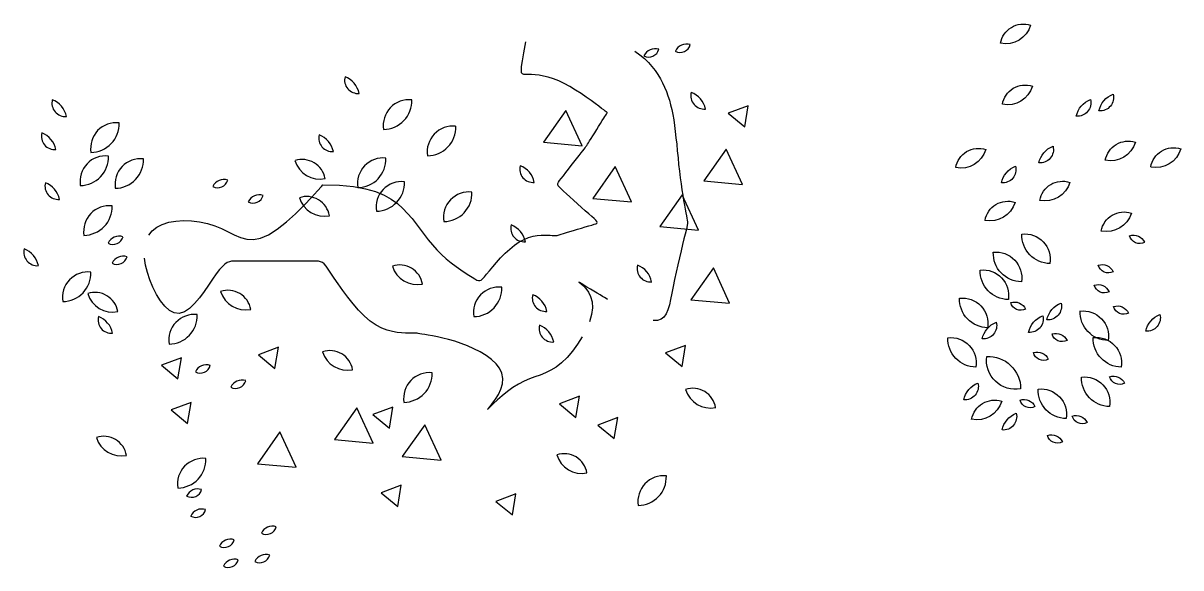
# Model space of a CAD drawing. Extents: x 4.74 to 10.01, y 6.39 to 7.86.
# Drawn here: x 7.686 to 10.013, y 6.736 to 7.831 of the extents above; entities that cross this region are included whole.
import ezdxf

# ---------------------------------------------------------------- set-up
doc = ezdxf.new("R2010")
doc.units = 0
doc.layers.get('0').update_dxf_attribs({"linetype": 'CONTINUOUS'})

# ---------------------------------------------------------------- blocks, each defined once
blk = doc.blocks.new('PLANT4')
for centre, radius, start, end in [((381.4, 419.1), 20.8, 61.8303, 165.4077), ((368.9, 447.7), 24.6, 252.0389, 335.1991), ((272.4, 386.5), 27, 345.5639, 95.0149), ((315.2, 422.8), 46.1, 191.7521, 248.8268), ((431.1, 380.2), 20.8, 61.8303, 165.4077), ((418.6, 408.8), 24.6, 252.0389, 335.1991), ((219.2, 340.6), 52.4, 16.7755, 101.3279), ((254.7, 399.9), 46.5, 189.7703, 288.3331), ((399.7, 333.2), 57.3, 90.6937, 182.0433), ((348.2, 382.3), 51.4, 263.565, 9.172), ((195.4, 325.8), 27, 345.5639, 95.0149), ((238.2, 362.1), 46.1, 191.7521, 248.8268), ((326.3, 347.9), 20.8, 61.8303, 165.4077), ((313.8, 376.6), 24.6, 252.0389, 335.1991), ((487, 309), 57.3, 90.6937, 182.0433), ((435.5, 358.1), 51.4, 263.565, 9.172), ((296.6, 273.7), 57.9, 79.251, 188.1686), ((242.4, 330.4), 65, 267.2128, 0.2068), ((506.3, 301), 20.8, 61.8303, 165.4077), ((493.8, 329.6), 24.6, 252.0389, 335.1991), ((166.9, 278.9), 51.4, 263.565, 9.172), ((218.3, 229.8), 57.3, 90.6937, 182.0433), ((510.5, 229.6), 57.3, 90.6937, 182.0433), ((459, 278.7), 51.4, 263.565, 9.172), ((353.2, 252.6), 20.8, 61.8303, 165.4077), ((340.7, 281.2), 24.6, 252.0389, 335.1991), ((390.8, 215), 20.8, 61.8303, 165.4077), ((378.3, 243.7), 24.6, 252.0389, 335.1991), ((432.6, 225.2), 51.4, 263.565, 9.172), ((484.1, 176.1), 57.3, 90.6937, 182.0433), ((232.3, 203.3), 27, 345.5639, 95.0149), ((275.2, 239.6), 46.1, 191.7521, 248.8268), ((325.7, 190.3), 27, 345.5639, 95.0149), ((368.5, 226.5), 46.1, 191.7521, 248.8268), ((561.2, 187.8), 27, 345.5639, 95.0149), ((604, 224.1), 46.1, 191.7521, 248.8268), ((190.4, 199.5), 51.4, 263.565, 9.172), ((241.8, 150.4), 57.3, 90.6937, 182.0433), ((362.4, 164.9), 27, 345.5639, 95.0149), ((405.2, 201.2), 46.1, 191.7521, 248.8268), ((307.5, 151.9), 20.8, 61.8303, 165.4077), ((295, 180.6), 24.6, 252.0389, 335.1991), ((514.4, 160), 20.8, 61.8303, 165.4077), ((501.9, 188.6), 24.6, 252.0389, 335.1991), ((231.9, 142.9), 51.4, 263.565, 9.172), ((283.4, 93.8), 57.3, 90.6937, 182.0433), ((475.4, 117), 20.8, 61.8303, 165.4077), ((462.9, 145.6), 24.6, 252.0389, 335.1991), ((258.2, 107.1), 51.4, 263.565, 9.172), ((309.7, 58), 57.3, 90.6937, 182.0433), ((483.5, 76.7), 20.8, 61.8303, 165.4077), ((471, 105.4), 24.6, 252.0389, 335.1991), ((315.6, 70.6), 51.4, 263.565, 9.172), ((367.1, 21.5), 57.3, 90.6937, 182.0433), ((546.6, 17.7), 20.8, 61.8303, 165.4077), ((534.1, 46.3), 24.6, 252.0389, 335.1991), ((479.8, -37.9), 52.4, 16.7755, 101.3279), ((515.3, 21.3), 46.5, 189.7703, 288.3331), ((246, -59.4), 52.4, 16.7755, 101.3279), ((281.6, -0.2), 46.5, 189.7703, 288.3331), ((356.2, -99.7), 52.4, 16.7755, 101.3279), ((391.7, -40.4), 46.5, 189.7703, 288.3331), ((271, -110.3), 27, 345.5639, 95.0149), ((313.8, -74), 46.1, 191.7521, 248.8268), ((187.2, -165.7), 52.4, 16.7755, 101.3279), ((222.8, -106.5), 46.5, 189.7703, 288.3331), ((579.2, -166.8), 52.4, 16.7755, 101.3279), ((614.7, -107.6), 46.5, 189.7703, 288.3331), ((346.3, -150.5), 27, 345.5639, 95.0149), ((389.1, -114.3), 46.1, 191.7521, 248.8268), ((487.8, -180.3), 52.4, 16.7755, 101.3279), ((523.4, -121), 46.5, 189.7703, 288.3331), ((421.5, -244.5), 27, 345.5639, 95.0149), ((464.3, -208.2), 46.1, 191.7521, 248.8268), ((467.2, -255.3), 27, 345.5639, 95.0149), ((510, -219), 46.1, 191.7521, 248.8268), ((281, -293), 52.4, 16.7755, 101.3279), ((316.5, -233.8), 46.5, 189.7703, 288.3331), ((277.2, -415.7), 52.4, 16.7755, 101.3279), ((312.7, -356.4), 46.5, 189.7703, 288.3331)]:
    blk.add_arc(centre, radius, start, end)
blk = doc.blocks.new('A$C3E736AFB')
for p, q in [((1.0044, 1.0334), (1.0084, 1.055)), ((1.0015, 1.0172), (1.0044, 1.0334)), ((1.2272, 1.0368), (1.2373, 1.0294)), ((1.2373, 1.0294), (1.2464, 1.0218)), ((0.9992, 0.9978), (0.9998, 1.0056)), ((0.9998, 1.0056), (1.0015, 1.0172)), ((1.2464, 1.0218), (1.2545, 1.014)), ((1.2545, 1.014), (1.2617, 1.006)), ((1.2617, 1.006), (1.2681, 0.9978)), ((0.9998, 0.9931), (0.9992, 0.9978)), ((1.0015, 0.9907), (0.9998, 0.9931)), ((1.0044, 0.9898), (1.0015, 0.9907)), ((1.0084, 0.9896), (1.0044, 0.9898)), ((1.0136, 0.9896), (1.0084, 0.9896)), ((1.0198, 0.9894), (1.0136, 0.9896)), ((1.0269, 0.989), (1.0198, 0.9894)), ((1.035, 0.988), (1.0269, 0.989)), ((1.0439, 0.9865), (1.035, 0.988)), ((1.0534, 0.9842), (1.0439, 0.9865)), ((1.0636, 0.9811), (1.0534, 0.9842)), ((1.0744, 0.9768), (1.0636, 0.9811)), ((1.2681, 0.9978), (1.2737, 0.9895)), ((1.2737, 0.9895), (1.2787, 0.9811)), ((1.2787, 0.9811), (1.2832, 0.9726)), ((1.0855, 0.9715), (1.0744, 0.9768)), ((1.0969, 0.9653), (1.0855, 0.9715)), ((1.1082, 0.9584), (1.0969, 0.9653)), ((1.1192, 0.9513), (1.1082, 0.9584)), ((1.2832, 0.9726), (1.2871, 0.9641)), ((1.2871, 0.9641), (1.2907, 0.9555)), ((1.2907, 0.9555), (1.2938, 0.9469)), ((1.1296, 0.9441), (1.1192, 0.9513)), ((1.1392, 0.9373), (1.1296, 0.9441)), ((1.1477, 0.931), (1.1392, 0.9373)), ((1.1549, 0.9257), (1.1477, 0.931)), ((1.2938, 0.9469), (1.2967, 0.938)), ((1.2967, 0.938), (1.2992, 0.9289)), ((1.1605, 0.9215), (1.1549, 0.9257)), ((1.1647, 0.9183), (1.1605, 0.9215)), ((1.1678, 0.916), (1.1647, 0.9183)), ((1.1672, 0.9053), (1.1689, 0.9081)), ((1.1698, 0.9145), (1.1678, 0.916)), ((1.1689, 0.9081), (1.1702, 0.9101)), ((1.171, 0.9136), (1.1698, 0.9145)), ((1.1702, 0.9101), (1.171, 0.9115)), ((1.1717, 0.9131), (1.171, 0.9136)), ((1.171, 0.9115), (1.1716, 0.9123)), ((1.1716, 0.9123), (1.1718, 0.9127)), ((1.1719, 0.9129), (1.1717, 0.9131)), ((1.1718, 0.9127), (1.1719, 0.9129)), ((1.1719, 0.9129), (1.1719, 0.9129)), ((1.1719, 0.9129), (1.1719, 0.9129)), ((1.2992, 0.9289), (1.3015, 0.9193)), ((1.3015, 0.9193), (1.3035, 0.9093)), ((1.3035, 0.9093), (1.3054, 0.8986)), ((1.1506, 0.8788), (1.1546, 0.8851)), ((1.1546, 0.8851), (1.1584, 0.8912)), ((1.1584, 0.8912), (1.1618, 0.8968)), ((1.1618, 0.8968), (1.1648, 0.9015)), ((1.1648, 0.9015), (1.1672, 0.9053)), ((1.3054, 0.8986), (1.307, 0.8873)), ((1.307, 0.8873), (1.3086, 0.8752)), ((1.1393, 0.8608), (1.1428, 0.8663)), ((1.1428, 0.8663), (1.1466, 0.8724)), ((1.1466, 0.8724), (1.1506, 0.8788)), ((1.3086, 0.8752), (1.31, 0.8625)), ((1.31, 0.8625), (1.3114, 0.8493)), ((1.1226, 0.8361), (1.1252, 0.8394)), ((1.1252, 0.8394), (1.1272, 0.8421)), ((1.1272, 0.8421), (1.1289, 0.8445)), ((1.1289, 0.8445), (1.1305, 0.8468)), ((1.1305, 0.8468), (1.1321, 0.8493)), ((1.1321, 0.8493), (1.134, 0.8523)), ((1.134, 0.8523), (1.1364, 0.856)), ((1.1364, 0.856), (1.1393, 0.8608)), ((1.3114, 0.8493), (1.3127, 0.8358)), ((1.105, 0.8134), (1.1103, 0.8203)), ((1.1103, 0.8203), (1.1152, 0.8265)), ((1.1152, 0.8265), (1.1193, 0.8319)), ((1.1193, 0.8319), (1.1226, 0.8361)), ((1.3127, 0.8358), (1.3141, 0.8222)), ((1.3141, 0.8222), (1.3154, 0.8086)), ((1.0837, 0.7861), (1.0885, 0.7923)), ((1.0885, 0.7923), (1.0938, 0.7991)), ((1.0938, 0.7991), (1.0994, 0.8063)), ((1.0994, 0.8063), (1.105, 0.8134)), ((1.3154, 0.8086), (1.3169, 0.7952)), ((1.3169, 0.7952), (1.3184, 0.7821)), ((0.5974, 0.7646), (0.6002, 0.7679)), ((0.6002, 0.7679), (0.6336, 0.767)), ((1.0726, 0.7679), (1.0727, 0.7704)), ((1.0735, 0.7655), (1.0726, 0.7679)), ((1.0727, 0.7704), (1.074, 0.7731)), ((1.074, 0.7731), (1.0762, 0.7765)), ((1.0762, 0.7765), (1.0795, 0.7807)), ((1.0795, 0.7807), (1.0837, 0.7861)), ((1.3184, 0.7821), (1.3201, 0.7696)), ((1.3201, 0.7696), (1.3218, 0.7577)), ((0.5775, 0.7424), (0.5895, 0.7555)), ((0.5895, 0.7555), (0.5974, 0.7646)), ((0.6336, 0.767), (0.662, 0.7642)), ((0.662, 0.7642), (0.686, 0.7598)), ((0.686, 0.7598), (0.7063, 0.754)), ((0.7063, 0.754), (0.7233, 0.7469)), ((0.7233, 0.7469), (0.7377, 0.7388)), ((1.0757, 0.7627), (1.0735, 0.7655)), ((1.0791, 0.7594), (1.0757, 0.7627)), ((1.0838, 0.7551), (1.0791, 0.7594)), ((1.0897, 0.7498), (1.0838, 0.7551)), ((1.0966, 0.7435), (1.0897, 0.7498)), ((1.3218, 0.7577), (1.3236, 0.7466)), ((1.3236, 0.7466), (1.3253, 0.7363)), ((0.5452, 0.7096), (0.5624, 0.7265)), ((0.5624, 0.7265), (0.5775, 0.7424)), ((0.7377, 0.7388), (0.75, 0.7299)), ((0.75, 0.7299), (0.7608, 0.7203)), ((1.1043, 0.7367), (1.0966, 0.7435)), ((1.1122, 0.7295), (1.1043, 0.7367)), ((1.1201, 0.7224), (1.1122, 0.7295)), ((1.1278, 0.7156), (1.1201, 0.7224)), ((1.3253, 0.7363), (1.327, 0.7269)), ((1.327, 0.7269), (1.3286, 0.7186)), ((0.5269, 0.693), (0.5452, 0.7096)), ((0.7608, 0.7203), (0.7705, 0.7102)), ((0.7705, 0.7102), (0.7795, 0.6998)), ((0.7795, 0.6998), (0.788, 0.6892)), ((1.1347, 0.7093), (1.1278, 0.7156)), ((1.1406, 0.704), (1.1347, 0.7093)), ((1.1453, 0.6997), (1.1406, 0.704)), ((1.1486, 0.6965), (1.1453, 0.6997)), ((1.3286, 0.7186), (1.33, 0.7114)), ((1.33, 0.7114), (1.3312, 0.7054)), ((1.3312, 0.7054), (1.3321, 0.7006)), ((1.3321, 0.7006), (1.3328, 0.6968)), ((0.2502, 0.6668), (0.2571, 0.6755)), ((0.2571, 0.6755), (0.2662, 0.6826)), ((0.2662, 0.6826), (0.2774, 0.6882)), ((0.2774, 0.6882), (0.2905, 0.6923)), ((0.2905, 0.6923), (0.305, 0.6948)), ((0.305, 0.6948), (0.3204, 0.6958)), ((0.3204, 0.6958), (0.3364, 0.6953)), ((0.3364, 0.6953), (0.3524, 0.6934)), ((0.3524, 0.6934), (0.3681, 0.6901)), ((0.3681, 0.6901), (0.383, 0.6855)), ((0.383, 0.6855), (0.3967, 0.6796)), ((0.3967, 0.6796), (0.4097, 0.6732)), ((0.491, 0.667), (0.5085, 0.6783)), ((0.5085, 0.6783), (0.5269, 0.693)), ((0.788, 0.6892), (0.7961, 0.6785)), ((0.7961, 0.6785), (0.8041, 0.6678)), ((1.0966, 0.6737), (1.1043, 0.676)), ((1.1043, 0.676), (1.1122, 0.6784)), ((1.1122, 0.6784), (1.1201, 0.6808)), ((1.1201, 0.6808), (1.1278, 0.683)), ((1.1278, 0.683), (1.1347, 0.6851)), ((1.1347, 0.6851), (1.1406, 0.6869)), ((1.1406, 0.6869), (1.1453, 0.6883)), ((1.1453, 0.6883), (1.1486, 0.6896)), ((1.1506, 0.6941), (1.1486, 0.6965)), ((1.1486, 0.6896), (1.1506, 0.6908)), ((1.1513, 0.6922), (1.1506, 0.6941)), ((1.1506, 0.6908), (1.1513, 0.6922)), ((1.3302, 0.676), (1.3284, 0.6684)), ((1.3316, 0.6818), (1.3302, 0.676)), ((1.3325, 0.6864), (1.3316, 0.6818)), ((1.333, 0.6901), (1.3325, 0.6864)), ((1.3328, 0.6968), (1.3331, 0.6934)), ((1.3331, 0.6934), (1.333, 0.6901)), ((0.4097, 0.6732), (0.4221, 0.667)), ((0.4221, 0.667), (0.4345, 0.6619)), ((0.4345, 0.6619), (0.4472, 0.6585)), ((0.4472, 0.6585), (0.4606, 0.6577)), ((0.4606, 0.6577), (0.475, 0.6603)), ((0.475, 0.6603), (0.491, 0.667)), ((0.8041, 0.6678), (0.8121, 0.6572)), ((0.8121, 0.6572), (0.8204, 0.647)), ((0.9854, 0.6464), (0.995, 0.6531)), ((0.995, 0.6531), (1.0046, 0.6581)), ((1.0046, 0.6581), (1.0138, 0.6618)), ((1.0138, 0.6618), (1.0228, 0.6643)), ((1.0228, 0.6643), (1.0312, 0.6659)), ((1.0312, 0.6659), (1.039, 0.6666)), ((1.039, 0.6666), (1.046, 0.6668)), ((1.046, 0.6668), (1.0522, 0.6667)), ((1.0522, 0.6667), (1.0573, 0.6664)), ((1.0573, 0.6664), (1.0613, 0.6661)), ((1.0613, 0.6661), (1.0644, 0.6659)), ((1.0644, 0.6659), (1.0666, 0.6658)), ((1.0666, 0.6658), (1.068, 0.6657)), ((1.068, 0.6657), (1.0689, 0.6656)), ((1.0689, 0.6656), (1.0693, 0.6656)), ((1.0693, 0.6656), (1.0695, 0.6656)), ((1.0695, 0.6656), (1.0696, 0.6656)), ((1.0695, 0.6656), (1.0695, 0.6656)), ((1.0696, 0.6656), (1.0698, 0.6657)), ((1.0698, 0.6657), (1.0703, 0.6658)), ((1.0703, 0.6658), (1.0713, 0.6661)), ((1.0713, 0.6661), (1.073, 0.6666)), ((1.073, 0.6666), (1.0755, 0.6674)), ((1.0755, 0.6674), (1.0791, 0.6684)), ((1.0791, 0.6684), (1.0838, 0.6699)), ((1.0838, 0.6699), (1.0897, 0.6716)), ((1.0897, 0.6716), (1.0966, 0.6737)), ((1.326, 0.6589), (1.3232, 0.6476)), ((1.3284, 0.6684), (1.326, 0.6589)), ((0.8204, 0.647), (0.8292, 0.6372)), ((0.8292, 0.6372), (0.8386, 0.6278)), ((0.9576, 0.6209), (0.9665, 0.63)), ((0.9665, 0.63), (0.9759, 0.6386)), ((0.9759, 0.6386), (0.9854, 0.6464)), ((1.3201, 0.6349), (1.3168, 0.6212)), ((1.3232, 0.6476), (1.3201, 0.6349)), ((0.244, 0.6063), (0.2419, 0.6203)), ((0.2476, 0.5917), (0.244, 0.6063)), ((0.4033, 0.6082), (0.3982, 0.6036)), ((0.4079, 0.6112), (0.4033, 0.6082)), ((0.4123, 0.6131), (0.4079, 0.6112)), ((0.4165, 0.614), (0.4123, 0.6131)), ((0.4208, 0.6144), (0.4165, 0.614)), ((0.4254, 0.6144), (0.4208, 0.6144)), ((0.4303, 0.6144), (0.4254, 0.6144)), ((0.4356, 0.6144), (0.4303, 0.6144)), ((0.4416, 0.6144), (0.4356, 0.6144)), ((0.4484, 0.6144), (0.4416, 0.6144)), ((0.4559, 0.6144), (0.4484, 0.6144)), ((0.4643, 0.6144), (0.4559, 0.6144)), ((0.4738, 0.6144), (0.4643, 0.6144)), ((0.4844, 0.6144), (0.4738, 0.6144)), ((0.4961, 0.6144), (0.4844, 0.6144)), ((0.5087, 0.6144), (0.4961, 0.6144)), ((0.5217, 0.6144), (0.5087, 0.6144)), ((0.5347, 0.6144), (0.5217, 0.6144)), ((0.5473, 0.6144), (0.5347, 0.6144)), ((0.5591, 0.6144), (0.5473, 0.6144)), ((0.5697, 0.6144), (0.5591, 0.6144)), ((0.5787, 0.6144), (0.5697, 0.6144)), ((0.5859, 0.6144), (0.5787, 0.6144)), ((0.5914, 0.614), (0.5859, 0.6144)), ((0.5958, 0.6131), (0.5914, 0.614)), ((0.5996, 0.6114), (0.5958, 0.6131)), ((0.603, 0.6085), (0.5996, 0.6114)), ((0.6067, 0.6042), (0.603, 0.6085)), ((0.8386, 0.6278), (0.8483, 0.6191)), ((0.8483, 0.6191), (0.8582, 0.611)), ((0.8582, 0.611), (0.868, 0.6036)), ((0.9416, 0.6031), (0.9492, 0.6118)), ((0.9492, 0.6118), (0.9576, 0.6209)), ((1.3135, 0.6068), (1.3102, 0.5921)), ((1.3168, 0.6212), (1.3135, 0.6068)), ((0.2525, 0.5766), (0.2476, 0.5917)), ((0.386, 0.5888), (0.3786, 0.5782)), ((0.3925, 0.5973), (0.386, 0.5888)), ((0.3982, 0.6036), (0.3925, 0.5973)), ((0.6109, 0.5982), (0.6067, 0.6042)), ((0.6162, 0.5903), (0.6109, 0.5982)), ((0.6229, 0.5802), (0.6162, 0.5903)), ((0.868, 0.6036), (0.8773, 0.5969)), ((0.8773, 0.5969), (0.886, 0.591)), ((0.886, 0.591), (0.8938, 0.5859)), ((0.8938, 0.5859), (0.9003, 0.5817)), ((0.9213, 0.5789), (0.9249, 0.5828)), ((0.9249, 0.5828), (0.9293, 0.5882)), ((0.9293, 0.5882), (0.9349, 0.595)), ((0.9349, 0.595), (0.9416, 0.6031)), ((1.3102, 0.5921), (1.307, 0.5775)), ((0.2586, 0.5616), (0.2525, 0.5766)), ((0.2657, 0.5474), (0.2586, 0.5616)), ((0.3704, 0.566), (0.3615, 0.5532)), ((0.3786, 0.5782), (0.3704, 0.566)), ((0.631, 0.5684), (0.6229, 0.5802)), ((0.6401, 0.5554), (0.631, 0.5684)), ((0.9003, 0.5817), (0.9055, 0.5785)), ((0.9055, 0.5785), (0.9096, 0.5762)), ((0.9096, 0.5762), (0.9128, 0.5751)), ((0.9128, 0.5751), (0.9157, 0.5751)), ((0.9157, 0.5751), (0.9184, 0.5763)), ((0.9184, 0.5763), (0.9213, 0.5789)), ((1.115, 0.5718), (1.1163, 0.571)), ((1.1163, 0.571), (1.115, 0.5718)), ((1.1163, 0.571), (1.1195, 0.5686)), ((1.1197, 0.569), (1.1163, 0.571)), ((1.1195, 0.5686), (1.124, 0.5646)), ((1.1248, 0.5659), (1.1197, 0.569)), ((1.124, 0.5646), (1.1291, 0.559)), ((1.131, 0.5622), (1.1248, 0.5659)), ((1.1291, 0.559), (1.1341, 0.5518)), ((1.138, 0.558), (1.131, 0.5622)), ((1.3042, 0.5633), (1.3017, 0.5498)), ((1.307, 0.5775), (1.3042, 0.5633)), ((0.2737, 0.5345), (0.2657, 0.5474)), ((0.3521, 0.5405), (0.3422, 0.5289)), ((0.3615, 0.5532), (0.3521, 0.5405)), ((0.6501, 0.5419), (0.6401, 0.5554)), ((0.6609, 0.5284), (0.6501, 0.5419)), ((1.1341, 0.5518), (1.1384, 0.543)), ((1.145, 0.5538), (1.138, 0.558)), ((1.1384, 0.543), (1.1413, 0.5326)), ((1.1518, 0.5498), (1.145, 0.5538)), ((1.1577, 0.5462), (1.1518, 0.5498)), ((1.1624, 0.5434), (1.1577, 0.5462)), ((1.1662, 0.5411), (1.1624, 0.5434)), ((1.1695, 0.5392), (1.1662, 0.5411)), ((1.1726, 0.5373), (1.1695, 0.5392)), ((1.2993, 0.5374), (1.2968, 0.5262)), ((1.3017, 0.5498), (1.2993, 0.5374)), ((0.2825, 0.5236), (0.2737, 0.5345)), ((0.2918, 0.5153), (0.2825, 0.5236)), ((0.3016, 0.5103), (0.2918, 0.5153)), ((0.3219, 0.5124), (0.3117, 0.5092)), ((0.3321, 0.5193), (0.3219, 0.5124)), ((0.3422, 0.5289), (0.3321, 0.5193)), ((0.6722, 0.5155), (0.6609, 0.5284)), ((0.6838, 0.5037), (0.6722, 0.5155)), ((1.1421, 0.5206), (1.1402, 0.5071)), ((1.1413, 0.5326), (1.1421, 0.5206)), ((1.2939, 0.5164), (1.2903, 0.5081)), ((1.2968, 0.5262), (1.2939, 0.5164)), ((0.3117, 0.5092), (0.3016, 0.5103)), ((0.6955, 0.4936), (0.6838, 0.5037)), ((0.7072, 0.4856), (0.6955, 0.4936)), ((1.1402, 0.5071), (1.1359, 0.4925)), ((1.2729, 0.495), (1.2641, 0.4951)), ((1.2801, 0.4973), (1.2729, 0.495)), ((1.2858, 0.5017), (1.2801, 0.4973)), ((1.2903, 0.5081), (1.2858, 0.5017)), ((0.7186, 0.4796), (0.7072, 0.4856)), ((0.7296, 0.4754), (0.7186, 0.4796)), ((0.7401, 0.4725), (0.7296, 0.4754)), ((0.7498, 0.4707), (0.7401, 0.4725)), ((0.7586, 0.4698), (0.7498, 0.4707)), ((0.7662, 0.4695), (0.7586, 0.4698)), ((0.7727, 0.4695), (0.7662, 0.4695)), ((0.7777, 0.4695), (0.7727, 0.4695)), ((0.7815, 0.4695), (0.7777, 0.4695)), ((0.7842, 0.4695), (0.7815, 0.4695)), ((0.786, 0.4695), (0.7842, 0.4695)), ((0.7872, 0.4695), (0.786, 0.4695)), ((0.7877, 0.4695), (0.7872, 0.4695)), ((0.7879, 0.4695), (0.7877, 0.4695)), ((0.788, 0.4695), (0.7879, 0.4695)), ((0.788, 0.4694), (0.788, 0.4695)), ((0.7882, 0.4694), (0.788, 0.4694)), ((0.7889, 0.4693), (0.7882, 0.4694)), ((0.7901, 0.4691), (0.7889, 0.4693)), ((0.7921, 0.4688), (0.7901, 0.4691)), ((0.7952, 0.4683), (0.7921, 0.4688)), ((0.7994, 0.4676), (0.7952, 0.4683)), ((0.805, 0.4666), (0.7994, 0.4676)), ((0.8122, 0.4654), (0.805, 0.4666)), ((0.8208, 0.4639), (0.8122, 0.4654)), ((0.8306, 0.4619), (0.8208, 0.4639)), ((0.8414, 0.4595), (0.8306, 0.4619)), ((0.853, 0.4566), (0.8414, 0.4595)), ((0.8653, 0.453), (0.853, 0.4566)), ((0.878, 0.4488), (0.8653, 0.453)), ((0.8909, 0.4439), (0.878, 0.4488)), ((0.9039, 0.4381), (0.8909, 0.4439)), ((1.1122, 0.4471), (1.1019, 0.4331)), ((1.1215, 0.462), (1.1122, 0.4471)), ((0.9165, 0.4317), (0.9039, 0.4381)), ((0.9284, 0.4244), (0.9165, 0.4317)), ((0.9391, 0.4165), (0.9284, 0.4244)), ((1.0911, 0.4205), (1.0801, 0.4098)), ((1.1019, 0.4331), (1.0911, 0.4205)), ((0.9483, 0.4079), (0.9391, 0.4165)), ((0.9555, 0.3987), (0.9483, 0.4079)), ((0.9603, 0.3889), (0.9555, 0.3987)), ((1.0692, 0.4013), (1.0584, 0.3947)), ((1.0801, 0.4098), (1.0692, 0.4013)), ((0.9623, 0.3785), (0.9603, 0.3889)), ((0.9614, 0.3676), (0.9623, 0.3785)), ((1.0047, 0.3728), (0.9936, 0.3671)), ((1.0156, 0.3774), (1.0047, 0.3728)), ((1.0264, 0.3814), (1.0156, 0.3774)), ((1.0371, 0.3852), (1.0264, 0.3814)), ((1.0477, 0.3895), (1.0371, 0.3852)), ((1.0584, 0.3947), (1.0477, 0.3895)), ((0.9531, 0.3462), (0.9581, 0.3567)), ((0.9581, 0.3567), (0.9614, 0.3676)), ((0.9713, 0.3519), (0.9608, 0.3434)), ((0.9824, 0.36), (0.9713, 0.3519)), ((0.9936, 0.3671), (0.9824, 0.36)), ((0.9364, 0.3217), (0.9415, 0.3283)), ((0.9432, 0.3277), (0.9369, 0.3216)), ((0.9415, 0.3283), (0.9474, 0.3366)), ((0.9513, 0.3351), (0.9432, 0.3277)), ((0.9474, 0.3366), (0.9531, 0.3462)), ((0.9608, 0.3434), (0.9513, 0.3351)), ((0.9313, 0.316), (0.9327, 0.3175)), ((0.9328, 0.3175), (0.9313, 0.316)), ((0.9327, 0.3175), (0.9364, 0.3217)), ((0.9369, 0.3216), (0.9328, 0.3175))]:
    blk.add_line(p, q)
for points in [[(1.0886, 0.9173), (1.0436, 0.8535), (1.1214, 0.8464)], [(1.0886, 0.9173), (1.0436, 0.8535), (1.1214, 0.8464)], [(1.4149, 0.9115), (1.4482, 0.8842), (1.4552, 0.9267)], [(1.4107, 0.8393), (1.3657, 0.7755), (1.4435, 0.7684)], [(1.1876, 0.8043), (1.1426, 0.7405), (1.2204, 0.7334)], [(1.3226, 0.7478), (1.2776, 0.6839), (1.3554, 0.6768)], [(1.3851, 0.6006), (1.3401, 0.5367), (1.4179, 0.5296)], [(1.2891, 0.4297), (1.3224, 0.4023), (1.3294, 0.4448)], [(0.2757, 0.405), (0.309, 0.3776), (0.316, 0.4201)], [(0.4706, 0.426), (0.5038, 0.3986), (0.5109, 0.4411)], [(0.2951, 0.3152), (0.3283, 0.2878), (0.3354, 0.3303)], [(1.0758, 0.3273), (1.109, 0.3), (1.1161, 0.3424)], [(0.6684, 0.3191), (0.6234, 0.2553), (0.7012, 0.2482)], [(0.7007, 0.3058), (0.734, 0.2784), (0.741, 0.3209)], [(0.8049, 0.285), (0.7599, 0.2212), (0.8377, 0.2141)], [(1.1526, 0.2847), (1.1858, 0.2573), (1.1929, 0.2998)], [(0.5137, 0.2707), (0.4687, 0.2069), (0.5465, 0.1998)], [(0.7174, 0.1482), (0.7507, 0.1209), (0.7577, 0.1634)], [(0.9478, 0.1312), (0.9811, 0.1038), (0.9881, 0.1463)]]:
    blk.add_lwpolyline(points, close=True)
for centre, radius, start, end in [((1.3311, 1.0263), 0.0246, 72.0389, 155.1991), ((1.3185, 1.0549), 0.0208, 241.8303, 345.4077), ((1.2679, 1.0169), 0.0246, 72.0389, 155.1991), ((1.2554, 1.0455), 0.0208, 241.8303, 345.4077), ((0.6709, 0.9784), 0.027, 165.5639, 275.0149), ((0.6281, 0.9421), 0.0461, 11.7521, 68.8268), ((0.0826, 0.9321), 0.027, 165.5639, 275.0149), ((0.0398, 0.8958), 0.0461, 11.7521, 68.8268), ((0.773, 0.8874), 0.0514, 83.565, 189.172), ((0.7216, 0.9365), 0.0573, 270.6937, 2.0433), ((1.3669, 0.947), 0.027, 165.5639, 275.0149), ((1.3241, 0.9107), 0.0461, 11.7521, 68.8268), ((0.1848, 0.8412), 0.0514, 83.565, 189.172), ((0.1333, 0.8902), 0.0573, 270.6937, 2.0433), ((0.8614, 0.8344), 0.0514, 83.565, 189.172), ((0.8614, 0.8344), 0.0514, 83.565, 189.172), ((0.81, 0.8834), 0.0573, 270.6937, 2.0433), ((0.81, 0.8834), 0.0573, 270.6937, 2.0433), ((0.0614, 0.8655), 0.027, 165.5639, 275.0149), ((0.0186, 0.8292), 0.0461, 11.7521, 68.8268), ((0.6191, 0.8614), 0.027, 165.5639, 275.0149), ((0.5763, 0.8251), 0.0461, 11.7521, 68.8268), ((0.1635, 0.7746), 0.0514, 83.565, 189.172), ((0.112, 0.8236), 0.0573, 270.6937, 2.0433), ((0.2338, 0.7689), 0.0514, 83.565, 189.172), ((0.1823, 0.818), 0.0573, 270.6937, 2.0433), ((0.5589, 0.7722), 0.0465, 9.7703, 108.3331), ((0.5944, 0.8315), 0.0524, 196.7755, 281.3279), ((0.7213, 0.7705), 0.0514, 83.565, 189.172), ((0.6698, 0.8195), 0.0573, 270.6937, 2.0433), ((1.0229, 0.7995), 0.027, 165.5639, 275.0149), ((0.9801, 0.7632), 0.0461, 11.7521, 68.8268), ((0.0686, 0.7653), 0.027, 165.5639, 275.0149), ((0.0686, 0.7653), 0.027, 165.5639, 275.0149), ((0.0258, 0.729), 0.0461, 11.7521, 68.8268), ((0.0258, 0.729), 0.0461, 11.7521, 68.8268), ((0.4014, 0.7539), 0.0246, 72.0389, 155.1991), ((0.3889, 0.7825), 0.0208, 241.8303, 345.4077), ((0.7586, 0.7229), 0.0514, 83.565, 189.172), ((0.7071, 0.772), 0.0573, 270.6937, 2.0433), ((0.4726, 0.723), 0.0246, 72.0389, 155.1991), ((0.4601, 0.7517), 0.0208, 241.8303, 345.4077), ((0.8941, 0.7021), 0.0514, 83.565, 189.172), ((0.8427, 0.7512), 0.0573, 270.6937, 2.0433), ((0.1708, 0.6743), 0.0514, 83.565, 189.172), ((0.1708, 0.6743), 0.0514, 83.565, 189.172), ((0.1193, 0.7234), 0.0573, 270.6937, 2.0433), ((0.1193, 0.7234), 0.0573, 270.6937, 2.0433), ((0.5676, 0.6977), 0.0465, 9.7703, 108.3331), ((0.6032, 0.757), 0.0524, 196.7755, 281.3279), ((1.0049, 0.6803), 0.027, 165.5639, 275.0149), ((0.9621, 0.644), 0.0461, 11.7521, 68.8268), ((0.1909, 0.64), 0.0246, 72.0389, 155.1991), ((0.1784, 0.6686), 0.0208, 241.8303, 345.4077), ((0.0261, 0.6321), 0.027, 165.5639, 275.0149), ((-0.0167, 0.5958), 0.0461, 11.7521, 68.8268), ((0.199, 0.5997), 0.0246, 72.0389, 155.1991), ((0.1865, 0.6283), 0.0208, 241.8303, 345.4077), ((0.7546, 0.5601), 0.0465, 9.7703, 108.3331), ((1.2588, 0.5995), 0.027, 165.5639, 275.0149), ((1.216, 0.5632), 0.0461, 11.7521, 68.8268), ((0.1283, 0.5411), 0.0514, 83.565, 189.172), ((0.0768, 0.5902), 0.0573, 270.6937, 2.0433), ((0.7902, 0.6194), 0.0524, 196.7755, 281.3279), ((0.9543, 0.5108), 0.0514, 83.565, 189.172), ((0.9029, 0.5599), 0.0573, 270.6937, 2.0433), ((0.1422, 0.5049), 0.0465, 9.7703, 108.3331), ((0.1777, 0.5641), 0.0524, 196.7755, 281.3279), ((0.4094, 0.5092), 0.0465, 9.7703, 108.3331), ((0.4449, 0.5685), 0.0524, 196.7755, 281.3279), ((1.0482, 0.5401), 0.027, 165.5639, 275.0149), ((1.0054, 0.5038), 0.0461, 11.7521, 68.8268), ((0.1753, 0.4962), 0.027, 165.5639, 275.0149), ((0.1325, 0.4599), 0.0461, 11.7521, 68.8268), ((0.3419, 0.4556), 0.0514, 83.565, 189.172), ((0.2904, 0.5046), 0.0573, 270.6937, 2.0433), ((1.0619, 0.4786), 0.027, 165.5639, 275.0149), ((1.0191, 0.4424), 0.0461, 11.7521, 68.8268), ((0.6143, 0.3879), 0.0465, 9.7703, 108.3331), ((0.6498, 0.4471), 0.0524, 196.7755, 281.3279), ((0.3663, 0.3813), 0.0246, 72.0389, 155.1991), ((0.3538, 0.41), 0.0208, 241.8303, 345.4077), ((0.4375, 0.3505), 0.0246, 72.0389, 155.1991), ((0.425, 0.3791), 0.0208, 241.8303, 345.4077), ((0.814, 0.3386), 0.0514, 83.565, 189.172), ((0.7625, 0.3876), 0.0573, 270.6937, 2.0433), ((1.3439, 0.312), 0.0465, 9.7703, 108.3331), ((1.3795, 0.3712), 0.0524, 196.7755, 281.3279), ((0.1597, 0.2156), 0.0465, 9.7703, 108.3331), ((0.1953, 0.2748), 0.0524, 196.7755, 281.3279), ((0.3595, 0.1663), 0.0514, 83.565, 189.172), ((0.308, 0.2153), 0.0573, 270.6937, 2.0433), ((1.0852, 0.1805), 0.0465, 9.7703, 108.3331), ((1.1207, 0.2397), 0.0524, 196.7755, 281.3279), ((1.2849, 0.1312), 0.0514, 83.565, 189.172), ((1.2334, 0.1803), 0.0573, 270.6937, 2.0433), ((0.3488, 0.1315), 0.0246, 72.0389, 155.1991), ((0.3363, 0.1601), 0.0208, 241.8303, 345.4077), ((0.3569, 0.0912), 0.0246, 72.0389, 155.1991), ((0.3443, 0.1198), 0.0208, 241.8303, 345.4077), ((0.499, 0.0568), 0.0246, 72.0389, 155.1991), ((0.4864, 0.0854), 0.0208, 241.8303, 345.4077), ((0.4146, 0.0307), 0.0246, 72.0389, 155.1991), ((0.4021, 0.0593), 0.0208, 241.8303, 345.4077), ((0.4858, -0.0002), 0.0246, 72.0389, 155.1991), ((0.4227, -0.0096), 0.0246, 72.0389, 155.1991), ((0.4101, 0.019), 0.0208, 241.8303, 345.4077), ((0.4733, 0.0284), 0.0208, 241.8303, 345.4077)]:
    blk.add_arc(centre, radius, start, end)

msp = doc.modelspace()

# ---------------------------------------------------------------- block references
at = {"color": 0, "xscale": -0.0009999999999764, "yscale": 0.0009999999999764, "zscale": 0.001, "rotation": 180}
msp.add_blockref('PLANT4', (9.3838, 7.4265), dxfattribs=at)
at = {"color": 0}
msp.add_blockref('A$C3E736AFB', (7.6884, 6.7384), dxfattribs=at)

doc.saveas('drawing.dxf')
